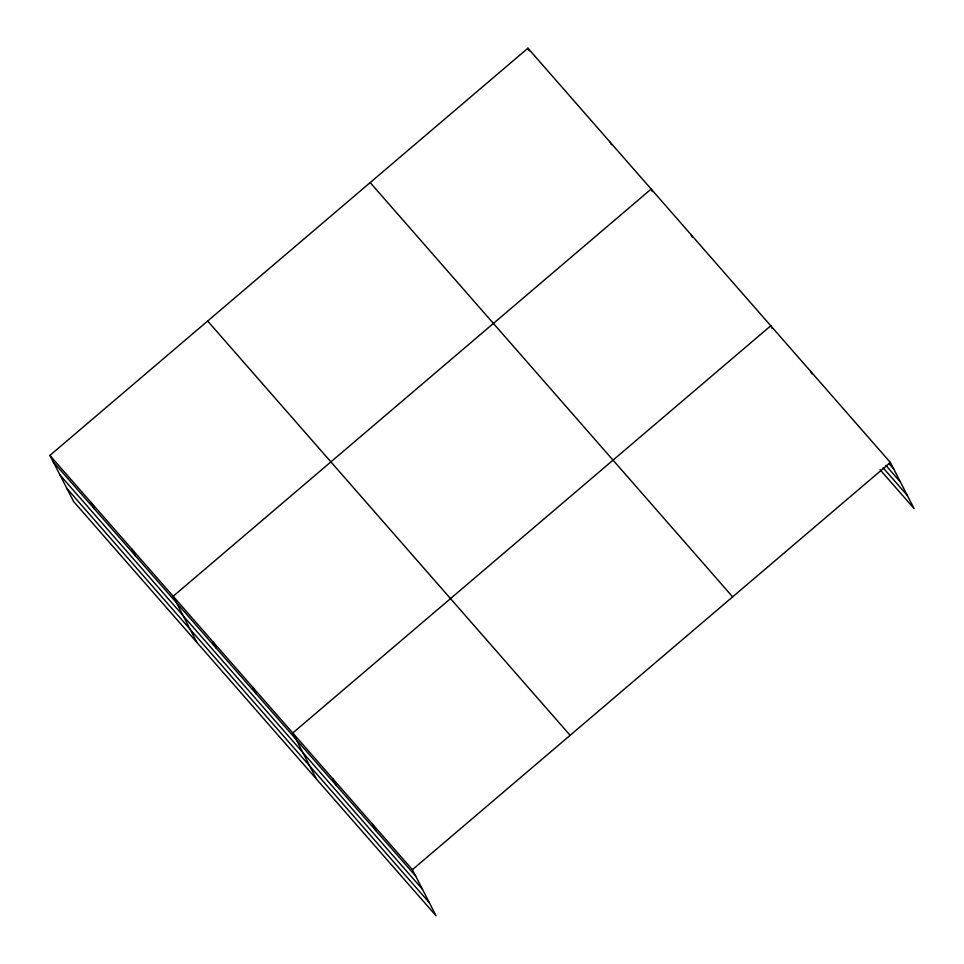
<?xml version="1.0" encoding="UTF-8"?>
<svg xmlns="http://www.w3.org/2000/svg" width="964" height="964" viewBox="0 0 964 964"><rect width="100%" height="100%" fill="white"/><g stroke="black" fill="none" stroke-linecap="round" stroke-linejoin="round"><path stroke-width="1.45" d="M49.911 455.406L412.387 869.697L436.077 915.8L73.613 501.509L49.911 455.406L527.923 48.2L890.387 462.491L914.089 508.594L880.048 469.697M412.387 869.697L890.387 462.491M888.856 463.431L893.724 468.986M885.856 465.383L900.448 482.06M883.048 467.733L907.365 495.52M370.176 182.582L732.652 596.873M207.658 321.024L570.122 735.315M53.249 461.889L415.713 876.18M59.973 474.963L422.437 889.254M66.89 488.435L429.354 902.726M810.652 371.345L811.977 373.948M772.104 328.375L770.778 325.772L292.767 732.977L316.469 779.081M691.031 234.638L692.369 237.228M652.495 191.655L651.158 189.065L173.159 596.258L196.849 642.361M610.079 142.106L611.417 144.696M527.923 48.2L529.26 50.791M372.514 824.124L375.852 830.606M332.64 778.551L335.978 785.045M252.893 687.404L256.231 693.899M213.032 641.831L216.358 648.326M132.08 549.311L135.406 555.794M90.99 502.352L94.327 508.847"/></g></svg>
